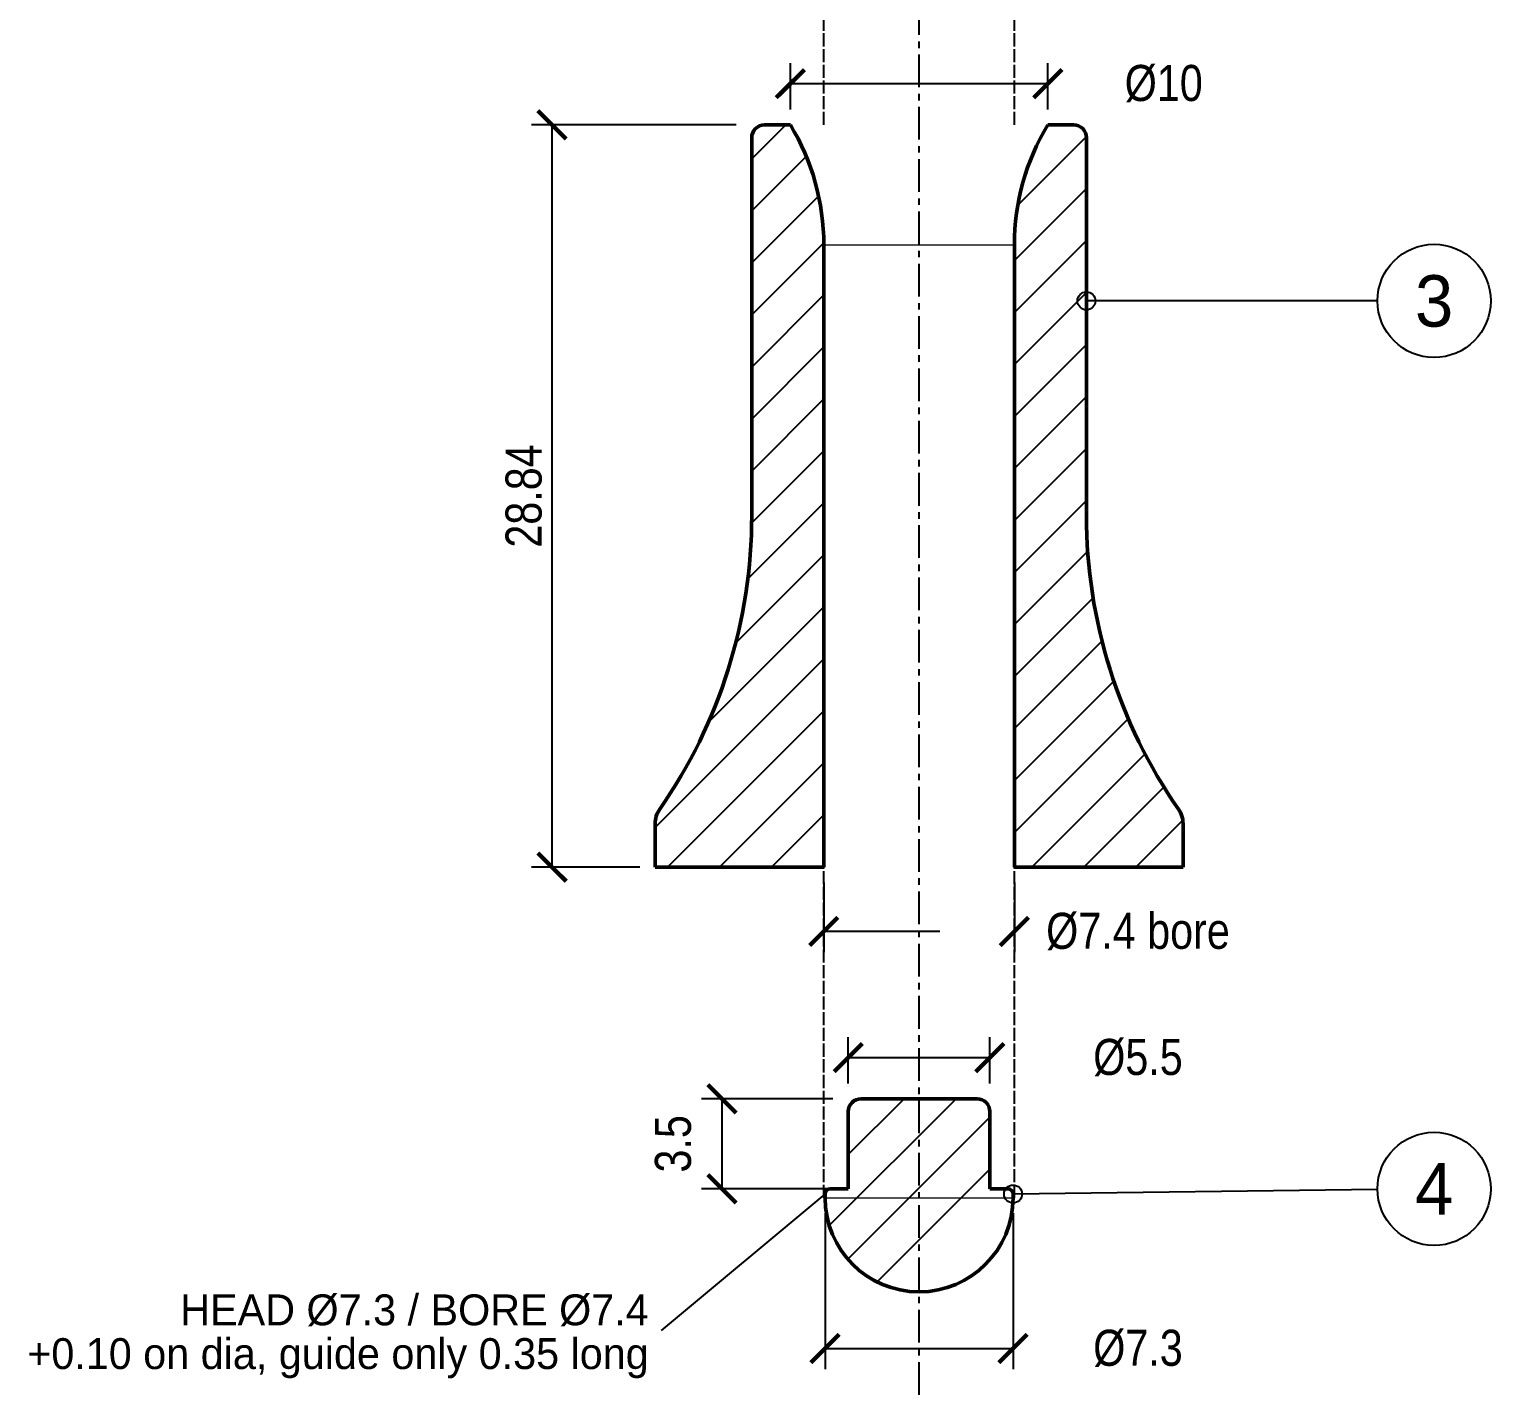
# Model space of a CAD drawing. Header units: millimetres. Extents: x -41 to 135, y -4 to 123.
# Drawn here: x -34.6 to 22.2, y -4 to 49.1 of the extents above; entities that cross this region are included whole.
import ezdxf
from ezdxf.enums import TextEntityAlignment as Align

# ---------------------------------------------------------------- set-up
doc = ezdxf.new("R2010")
doc.units = ezdxf.units.MM
doc.header["$LTSCALE"] = 0.4
doc.linetypes.add('CENTER', pattern=[5.079999999999999, 3.175, -0.635, 0.635, -0.635])
doc.linetypes.add('DASHED', pattern=[1.524, 1.27, -0.254])
for name, color, linetype in [('ALIGN', 8, 'DASHED'), ('BALLOON', 3, 'CONTINUOUS'), ('CENTER', 1, 'CENTER'), ('DIM', 5, 'CONTINUOUS'), ('FLAG', 1, 'CONTINUOUS'), ('HATCH', 8, 'CONTINUOUS')]:
    doc.layers.add(name, color=color, linetype=linetype)
doc.layers.add('OUTLINE', color=7, linetype='CONTINUOUS', lineweight=50)
doc.styles.add('OpenSansCondensed-Light', font='OpenSansCondensed-Light.ttf')
doc.dimstyles.new('ASM', dxfattribs={"dimtxt": 1.4, "dimasz": 1.1, "dimexe": 0.8, "dimexo": 0.6, "dimgap": 0.4, "dimtad": 1, "dimdsep": 46, "dimtxsty": 'OpenSansCondensed-Light', "dimblk": 'ARCHTICK', "dimcen": 2.5, "dimclrd": 5, "dimclre": 5, "dimclrt": 5, "dimazin": 3, "dimtfac": 0.5, "dimtmove": 2, "dimatfit": 3})
pattern_1 = [(45, (0, 0), (-1.0102788136, 1.0102788136), [])]

# ---------------------------------------------------------------- blocks, each defined once
blk = doc.blocks.new('_ARCHTICK')
at = {"color": 0, "linetype": 'BYBLOCK', "const_width": 0.15}
blk.add_lwpolyline([(-0.5, -0.5), (0.5, 0.5)], dxfattribs=at)

msp = doc.modelspace()

# ---------------------------------------------------------------- hatches: boundary and pattern name
at = {"layer": 'HATCH'}
h = msp.add_hatch(dxfattribs=at)
h.set_pattern_fill('ANSI31', scale=0.45)
h.set_pattern_definition(pattern_1)
h.paths.add_polyline_path([(-3.7, 16.5), (-3.7, 40.680600897111304), (-3.7023133744875967, 40.884648413820614), (-3.7092523086833857, 41.08859103312562), (-3.720813235397733, 41.29232391154798), (-3.736990211352216, 41.49574231343366), (-3.7577749202349544, 41.69874166479572), (-3.783156676975887, 41.90121760707406), (-3.813122433239796, 42.103066050784406), (-3.8476567841342266, 42.30418322902897), (-3.886741976128887, 42.50446575084128), (-3.9303579161824462, 42.70381065433771), (-3.978482182072021, 42.90211545964849), (-4.031090033920066, 43.09927822160087), (-4.088154426912736, 43.29519758212743), (-4.149646025203163, 43.489772822372544), (-4.2155332169925295, 43.68290391447029), (-4.285782130781158, 43.87449157296706), (-4.3603566527812845, 44.06443730586256), (-4.439218445482545, 44.252643465242905), (-4.522326967360662, 44.43901329747976), (-4.60963949371914, 44.623450992969744), (-4.701111138653326, 44.80586173538858), (-4.796694878125507, 44.98615175043454), (-4.896341574139164, 45.16422835403624), (-5.000000000000001, 45.34), (-6, 45.34), (-6.0327015646150715, 45.33892946161931), (-6.065263096110026, 45.33572243068691), (-6.097545161008064, 45.330392640201616), (-6.129409522551261, 45.322962913144536), (-6.160719732651581, 45.313465064747554), (-6.191341716182545, 45.30193976625565), (-6.221144345109501, 45.28843637076635), (-6.25, 45.27301270189222), (-6.2777851165098015, 45.255734806151274), (-6.304380714504361, 45.23667667014562), (-6.329672907550035, 45.21591990373949), (-6.353553390593274, 45.19355339059328), (-6.375919903739488, 45.16967290755004), (-6.3966766701456175, 45.144380714504365), (-6.4157348061512725, 45.11778511650981), (-6.43301270189222, 45.09), (-6.448436370766344, 45.061144345109504), (-6.461939766255643, 45.031341716182546), (-6.473465064747553, 45.00071973265158), (-6.482962913144534, 44.96940952255127), (-6.490392640201615, 44.93754516100807), (-6.4957224306869055, 44.905263096110026), (-6.498929461619301, 44.87270156461508), (-6.5, 44.84), (-6.5, 30.15922381636102), (-6.506393917876469, 29.653540286005278), (-6.525571583287306, 29.14818008554599), (-6.557520734190732, 28.643466338145142), (-6.602220942562038, 28.139721753627928), (-6.65964362745509, 27.637268422144764), (-6.729752073276735, 27.13642760822947), (-6.8125014532624775, 26.63751954538539), (-6.907838858138319, 26.14086323133069), (-7.015703329950529, 25.646776224033868), (-7.1360259010416485, 25.155574438669767), (-7.268729638147853, 24.667571945626026), (-7.413729691589445, 24.18308076968905), (-7.570933349523052, 23.70241069053792), (-7.7402400972207985, 23.225869044673814), (-7.921541681338617, 22.75376052891157), (-8.114722179132528, 22.286387005559043), (-8.319658072578715, 21.824047309408833), (-8.53621832734991, 21.36703705666575), (-8.764264476597685, 20.91564845593228), (-9.003650709487005, 20.470170121372767), (-9.254223964426487, 20.0308868881759), (-9.515824026934716, 19.59807963043344), (-9.788283632080077, 19.172025081551617), (-10.071428571428573, 18.75299565731008), (-10.085585818395996, 18.732044186098005), (-10.099208798653263, 18.710741458653914), (-10.112288801778675, 18.68910109576679), (-10.12481746452565, 18.66713693410695), (-10.136786776170116, 18.644863017378974), (-10.148189083632504, 18.6222935873423), (-10.159017096371064, 18.599443074705146), (-10.169263891043373, 18.576326089897634), (-10.17892291593307, 18.55295741373001), (-10.18798799513896, 18.529351987941897), (-10.196453332523847, 18.50552490564869), (-10.204313515420528, 18.481491401691134), (-10.211563518092607, 18.457266842894285), (-10.218198704947918, 18.4328667182421), (-10.224214833502474, 18.408306628973893), (-10.229608057093085, 18.383602278609054), (-10.234374927336876, 18.358769462906317), (-10.238512396336164, 18.333824059764112), (-10.242017818627247, 18.30878201906835), (-10.244888952871898, 18.28365935249419), (-10.247123963290463, 18.25847212326833), (-10.248721420835635, 18.233236435898288), (-10.249680304106176, 18.207968425875322), (-10.25, 18.182684249357536), (-10.25, 16.5), (-3.7, 16.5)])
h = msp.add_hatch(dxfattribs=at)
h.set_pattern_fill('ANSI31', scale=0.45)
h.set_pattern_definition(pattern_1)
h.paths.add_polyline_path([(3.7, 16.5), (3.7, 40.680600897111304), (3.7023133744875967, 40.884648413820614), (3.7092523086833857, 41.08859103312562), (3.720813235397733, 41.29232391154798), (3.736990211352216, 41.49574231343366), (3.7577749202349544, 41.698741664795726), (3.783156676975887, 41.90121760707406), (3.813122433239796, 42.103066050784406), (3.8476567841342266, 42.30418322902897), (3.886741976128887, 42.50446575084128), (3.930357916182448, 42.703810654337715), (3.978482182072021, 42.90211545964849), (4.031090033920066, 43.09927822160087), (4.088154426912736, 43.29519758212743), (4.149646025203165, 43.489772822372544), (4.2155332169925295, 43.682903914470295), (4.285782130781158, 43.87449157296706), (4.3603566527812845, 44.06443730586256), (4.439218445482549, 44.25264346524291), (4.522326967360662, 44.439013297479754), (4.60963949371914, 44.623450992969744), (4.701111138653328, 44.80586173538858), (4.796694878125508, 44.98615175043454), (4.8963415741391625, 45.16422835403624), (5.000000000000001, 45.34), (6, 45.34), (6.0327015646150715, 45.33892946161931), (6.065263096110026, 45.33572243068691), (6.097545161008064, 45.330392640201616), (6.12940952255126, 45.322962913144536), (6.160719732651581, 45.313465064747554), (6.191341716182545, 45.30193976625565), (6.221144345109501, 45.28843637076635), (6.25, 45.27301270189222), (6.2777851165098015, 45.255734806151274), (6.304380714504361, 45.23667667014562), (6.329672907550035, 45.21591990373949), (6.353553390593274, 45.19355339059328), (6.375919903739488, 45.16967290755004), (6.3966766701456175, 45.144380714504365), (6.4157348061512725, 45.11778511650981), (6.43301270189222, 45.09), (6.448436370766344, 45.061144345109504), (6.461939766255643, 45.031341716182546), (6.473465064747553, 45.00071973265158), (6.482962913144534, 44.96940952255127), (6.490392640201615, 44.93754516100807), (6.4957224306869055, 44.905263096110026), (6.498929461619301, 44.87270156461508), (6.5, 44.84), (6.5, 30.15922381636102), (6.506393917876469, 29.653540286005278), (6.525571583287306, 29.148180085546), (6.557520734190732, 28.64346633814515), (6.602220942562038, 28.139721753627924), (6.65964362745509, 27.637268422144757), (6.729752073276735, 27.13642760822947), (6.8125014532624775, 26.637519545385388), (6.907838858138319, 26.14086323133069), (7.015703329950526, 25.64677622403387), (7.1360259010416485, 25.155574438669767), (7.268729638147853, 24.667571945626026), (7.413729691589445, 24.183080769689056), (7.570933349523052, 23.702410690537928), (7.740240097220802, 23.225869044673814), (7.921541681338617, 22.753760528911567), (8.114722179132528, 22.286387005559046), (8.319658072578715, 21.824047309408833), (8.536218327349914, 21.36703705666575), (8.764264476597685, 20.91564845593229), (9.003650709487005, 20.47017012137277), (9.254223964426487, 20.030886888175903), (9.515824026934716, 19.59807963043344), (9.788283632080073, 19.172025081551624), (10.071428571428577, 18.752995657310077), (10.085585818395996, 18.732044186098005), (10.099208798653263, 18.710741458653914), (10.112288801778675, 18.68910109576679), (10.12481746452565, 18.66713693410695), (10.136786776170116, 18.644863017378974), (10.148189083632504, 18.6222935873423), (10.159017096371064, 18.599443074705146), (10.169263891043373, 18.576326089897634), (10.17892291593307, 18.55295741373001), (10.18798799513896, 18.529351987941897), (10.196453332523847, 18.50552490564869), (10.204313515420528, 18.481491401691134), (10.211563518092607, 18.457266842894285), (10.218198704947918, 18.4328667182421), (10.224214833502474, 18.408306628973893), (10.229608057093085, 18.38360227860905), (10.234374927336876, 18.358769462906317), (10.238512396336164, 18.333824059764112), (10.242017818627245, 18.30878201906835), (10.244888952871898, 18.28365935249419), (10.247123963290463, 18.25847212326833), (10.248721420835635, 18.233236435898288), (10.249680304106176, 18.207968425875322), (10.25, 18.182684249357536), (10.25, 16.5), (3.7, 16.5)])
h = msp.add_hatch(dxfattribs=at)
h.set_pattern_fill('ANSI31', scale=0.45)
h.set_pattern_definition(pattern_1)
h.paths.add_polyline_path([(-6.704941225331759e-16, 0), (0.17909701129507447, 0.004396584851120711), (0.3577625622028943, 0.017575747646481066), (0.5355662317620711, 0.03950573862854956), (0.7120796753588683, 0.07013372652820893), (0.8868776566469126, 0.10938592583991458), (1.0595390719787865, 0.15716777457743758), (1.2296479648816014, 0.2133641620819735), (1.3967945281325784, 0.2778397063338036), (1.5605760910205297, 0.3504390800994317), (1.7205980894148911, 0.4309873851285042), (1.8764750163052586, 0.5192905734990063), (2.027831350521547, 0.615135915095709), (2.1743024613973825, 0.7182925100956465), (2.315535487197306, 0.8285118452260103), (2.4511901851916167, 0.9455283924543991), (2.580939751330898, 1.0690602486691008), (2.7044716075456, 1.198809814808382), (2.821488154773991, 1.3344645128026946), (2.9317074899043543, 1.4756975386026188), (3.03486408490429, 1.6221686494784522), (3.1307094265009927, 1.77352498369474), (3.2190126148714953, 1.9294019105851075), (3.2995609199005673, 2.0894239089794686), (3.3721602936661967, 2.253205471867423), (3.436635837918026, 2.420352035118397), (3.4928322254225623, 2.590460928021212), (3.5406140741600853, 2.7631223433530856), (3.5798662734717905, 2.93792032464113), (3.610494261371451, 3.1144337682379306), (3.632424252353519, 3.292237437797104), (3.645603415148879, 3.470902988704924), (3.65, 3.649999999999999), (3.65, 3.8), (3.6497590912410343, 3.8098135348654836), (3.649036945334439, 3.819603428065912), (3.647835301992956, 3.829346094891072), (3.646157056080646, 3.8390180644032257), (3.6440062506389084, 3.848596035980653), (3.6413880671464414, 3.8580569354508922), (3.6383088130366037, 3.8673779706784437), (3.634775906502257, 3.8765366864730177), (3.6307978586246885, 3.8855110186860564), (3.626384252869671, 3.8942793473651993), (3.621545722000054, 3.902820548838644), (3.6162939224605086, 3.9111140466039203), (3.610641506296129, 3.9191398608984866), (3.604602090672547, 3.926878656832729), (3.5981902250709914, 3.9343117909694034), (3.5914213562373094, 3.9414213562373095), (3.5843117909694033, 3.9481902250709915), (3.576878656832729, 3.954602090672547), (3.5691398608984866, 3.960641506296129), (3.56111404660392, 3.9662939224605087), (3.552820548838644, 3.9715457220000543), (3.5442793473651992, 3.976384252869671), (3.5355110186860563, 3.9807978586246886), (3.5265366864730177, 3.984775906502257), (3.5173779706784436, 3.9883088130366042), (3.508056935450892, 3.9913880671464415), (3.4985960359806527, 3.9940062506389085), (3.4890180644032256, 3.996157056080646), (3.479346094891072, 3.9978353019929562), (3.469603428065912, 3.9990369453344394), (3.4598135348654835, 3.9997590912410343), (3.4499999999999997, 4), (2.75, 4), (2.75, 7), (2.7493977281025863, 7.024533837163709), (2.7475923633360986, 7.04900857016478), (2.7445882549823906, 7.073365237227681), (2.740392640201615, 7.097545161008064), (2.735015626597272, 7.121490089951632), (2.7284701678661043, 7.145142338627231), (2.7207720325915106, 7.16844492669611), (2.7119397662556435, 7.191341716182545), (2.7019946465617215, 7.213777546715141), (2.6909606321741775, 7.235698368412999), (2.678864305000136, 7.257051372096611), (2.6657348061512725, 7.277785116509801), (2.6516037657403224, 7.297849652246216), (2.6365052266813684, 7.317196642081822), (2.6204755626774796, 7.335779477423509), (2.603553390593274, 7.353553390593274), (2.585779477423509, 7.37047556267748), (2.567196642081823, 7.386505226681368), (2.547849652246217, 7.401603765740322), (2.527785116509801, 7.4157348061512725), (2.507051372096611, 7.428864305000136), (2.485698368412999, 7.4409606321741775), (2.463777546715141, 7.4519946465617215), (2.441341716182545, 7.461939766255643), (2.41844492669611, 7.47077203259151), (2.395142338627231, 7.478470167866105), (2.371490089951632, 7.485015626597272), (2.347545161008064, 7.490392640201615), (2.323365237227681, 7.49458825498239), (2.2990085701647804, 7.497592363336098), (2.274533837163709, 7.499397728102586), (2.25, 7.5), (0, 7.5), (-2.25, 7.5), (-2.274533837163709, 7.499397728102586), (-2.2990085701647804, 7.497592363336098), (-2.323365237227681, 7.49458825498239), (-2.347545161008064, 7.490392640201615), (-2.371490089951632, 7.485015626597272), (-2.395142338627231, 7.478470167866105), (-2.41844492669611, 7.47077203259151), (-2.441341716182545, 7.461939766255643), (-2.463777546715141, 7.4519946465617215), (-2.485698368412999, 7.4409606321741775), (-2.507051372096611, 7.428864305000136), (-2.527785116509801, 7.4157348061512725), (-2.547849652246217, 7.401603765740322), (-2.567196642081823, 7.386505226681368), (-2.585779477423509, 7.37047556267748), (-2.603553390593274, 7.353553390593274), (-2.6204755626774796, 7.335779477423509), (-2.6365052266813684, 7.317196642081822), (-2.6516037657403224, 7.297849652246216), (-2.6657348061512725, 7.277785116509801), (-2.678864305000136, 7.257051372096611), (-2.6909606321741775, 7.235698368412999), (-2.7019946465617215, 7.213777546715141), (-2.7119397662556435, 7.191341716182545), (-2.7207720325915106, 7.16844492669611), (-2.7284701678661043, 7.145142338627231), (-2.735015626597272, 7.121490089951632), (-2.740392640201615, 7.097545161008064), (-2.7445882549823906, 7.073365237227681), (-2.7475923633360986, 7.04900857016478), (-2.7493977281025863, 7.024533837163709), (-2.75, 7), (-2.75, 4), (-3.4499999999999997, 4), (-3.4598135348654835, 3.9997590912410343), (-3.469603428065912, 3.9990369453344394), (-3.479346094891072, 3.9978353019929562), (-3.4890180644032256, 3.996157056080646), (-3.4985960359806527, 3.9940062506389085), (-3.508056935450892, 3.9913880671464415), (-3.5173779706784436, 3.9883088130366042), (-3.5265366864730177, 3.984775906502257), (-3.5355110186860563, 3.9807978586246886), (-3.5442793473651992, 3.976384252869671), (-3.552820548838644, 3.9715457220000543), (-3.56111404660392, 3.9662939224605087), (-3.5691398608984866, 3.960641506296129), (-3.576878656832729, 3.954602090672547), (-3.5843117909694033, 3.9481902250709915), (-3.5914213562373094, 3.9414213562373095), (-3.5981902250709914, 3.9343117909694034), (-3.604602090672547, 3.926878656832729), (-3.610641506296129, 3.9191398608984866), (-3.6162939224605086, 3.9111140466039203), (-3.621545722000054, 3.902820548838644), (-3.626384252869671, 3.8942793473651993), (-3.6307978586246885, 3.8855110186860564), (-3.634775906502257, 3.8765366864730177), (-3.6383088130366037, 3.8673779706784437), (-3.6413880671464414, 3.8580569354508922), (-3.6440062506389084, 3.848596035980653), (-3.646157056080646, 3.8390180644032257), (-3.647835301992956, 3.829346094891072), (-3.649036945334439, 3.819603428065912), (-3.6497590912410343, 3.8098135348654836), (-3.65, 3.8), (-3.65, 3.649999999999999), (-3.645603415148879, 3.470902988704924), (-3.632424252353519, 3.292237437797104), (-3.610494261371451, 3.1144337682379306), (-3.5798662734717905, 2.93792032464113), (-3.5406140741600853, 2.7631223433530856), (-3.4928322254225623, 2.590460928021212), (-3.436635837918026, 2.420352035118397), (-3.3721602936661967, 2.253205471867423), (-3.2995609199005673, 2.0894239089794686), (-3.2190126148714953, 1.9294019105851075), (-3.1307094265009927, 1.77352498369474), (-3.03486408490429, 1.6221686494784522), (-2.9317074899043543, 1.4756975386026188), (-2.821488154773991, 1.3344645128026946), (-2.7044716075456, 1.198809814808382), (-2.580939751330898, 1.0690602486691008), (-2.4511901851916167, 0.9455283924543991), (-2.315535487197306, 0.8285118452260103), (-2.1743024613973825, 0.7182925100956465), (-2.027831350521547, 0.615135915095709), (-1.8764750163052586, 0.5192905734990063), (-1.7205980894148911, 0.4309873851285042), (-1.5605760910205297, 0.3504390800994317), (-1.3967945281325784, 0.2778397063338036), (-1.2296479648816014, 0.2133641620819735), (-1.0595390719787865, 0.15716777457743758), (-0.8868776566469126, 0.10938592583991458), (-0.7120796753588683, 0.07013372652820893), (-0.5355662317620711, 0.03950573862854956), (-0.3577625622028943, 0.017575747646481066), (-0.17909701129507447, 0.004396584851120711), (6.704941225331759e-16, 0)])

# ---------------------------------------------------------------- linework, layer by layer
at = {"layer": 'ALIGN'}
for p, q in [((-3.7, 45.34), (-3.7, 102.93629146772787)), ((3.7, 45.34), (3.7, 102.93629146772787)), ((-3.7, 3.65), (-3.7, 16.5)), ((3.7, 3.65), (3.7, 16.5))]:
    msp.add_line(p, q, dxfattribs=at)
at = {"layer": 'BALLOON'}
for p, q in [((17.8, 38.5), (6.5, 38.5)), ((17.800164576729454, 3.973090698186293), (3.65, 3.8))]:
    msp.add_line(p, q, dxfattribs=at)
for centre, radius in [((20, 38.5), 2.2), ((6.5, 38.5), 0.35), ((20, 4), 2.2), ((3.65, 3.8), 0.35)]:
    msp.add_circle(centre, radius, dxfattribs=at)
at = {"layer": 'CENTER'}
msp.add_line((0, -4), (0, 122.93), dxfattribs=at)
at = {"layer": 'FLAG'}
msp.add_line((-10, -1.5), (-3.65, 3.8), dxfattribs=at)
at = {"layer": 'OUTLINE'}
for p, q in [((-6.5, 44.84), (-6.5, 30.15922381636102)), ((-5, 45.34), (-6, 45.34)), ((5, 45.34), (6, 45.34)), ((6.5, 44.84), (6.5, 30.15922381636102)), ((-3.7, 16.5), (-3.7, 40.680600897111304)), ((3.7, 16.5), (3.7, 40.680600897111304)), ((-10.25, 18.182684249357536), (-10.25, 16.5)), ((10.25, 18.182684249357536), (10.25, 16.5)), ((-10.25, 16.5), (-3.7, 16.5)), ((10.25, 16.5), (3.7, 16.5)), ((-2.25, 7.5), (0, 7.5)), ((2.25, 7.5), (0, 7.5)), ((-2.75, 4), (-2.75, 7)), ((2.75, 4), (2.75, 7)), ((-3.4499999999999997, 4), (-2.75, 4)), ((3.4499999999999997, 4), (2.75, 4)), ((-3.65, 3.65), (-3.65, 3.8)), ((3.65, 3.65), (3.65, 3.8))]:
    msp.add_line(p, q, dxfattribs=at)
at = {"layer": 'OUTLINE', "lineweight": 18}
for p, q in [((-3.7, 40.680600897111304), (3.7, 40.680600897111304)), ((-3.65, 3.65), (3.65, 3.65))]:
    msp.add_line(p, q, dxfattribs=at)
at = {"layer": 'OUTLINE'}
for centre, radius, start, end in [((-6, 44.84), 0.5, 90, 180), ((-12.7, 40.680600897111304), 9, 0, 31.17883553865593), ((12.7, 40.680600897111304), 9, 148.82116446134407, 180), ((6, 44.84), 0.5, 0, 90), ((-26.5, 30.15922381636102), 20, -34.77194403194861, 0), ((26.5, 30.15922381636102), 20, 180, 214.7719440319486), ((-9.25, 18.182684249357536), 1, 145.2280559680514, 180), ((9.25, 18.182684249357536), 1, 0, 34.7719440319486), ((-2.25, 7), 0.5, 90, 180), ((2.25, 7), 0.5, 0, 90), ((-3.4499999999999997, 3.8), 0.2, 90, 180), ((3.4499999999999997, 3.8), 0.2, 0, 90), ((-0, 3.65), 3.65, 180, -90), ((0, 3.65), 3.65, 270, 0)]:
    msp.add_arc(centre, radius, start, end, dxfattribs=at)

# ---------------------------------------------------------------- texts
at = {"layer": 'BALLOON'}
for s, p in [('3', (20, 38.5)), ('4', (20, 4))]:
    msp.add_text(s, height=2, dxfattribs=at).set_placement(p, align=Align.MIDDLE_CENTER)
at = {"layer": 'FLAG'}
for s, p in [('HEAD %%c7.3 / BORE %%c7.4', (-10.5, -0.7)), ('+0.10 on dia, guide only 0.35 long', (-10.5, -2.4000000000000004))]:
    msp.add_text(s, height=1.2, dxfattribs=at).set_placement(p, align=Align.MIDDLE_RIGHT)

# ---------------------------------------------------------------- dimensions: what is measured, and where the dimension line sits
at = {"layer": 'DIM'}
for base, p1, p2, location, text in [((-5, 46.940000000000005), (-5, 45.34), (5, 45.34), (9.5, 46.940000000000005), '%%c<>'), ((-3.7, 14), (-3.7, 16.5), (3.7, 16.5), (8.5, 14), '%%c<> bore'), ((-2.75, 9.1), (-2.75, 7.5), (2.75, 7.5), (8.5, 9.1), '%%c<>'), ((-3.65, -2.2), (-3.65, 3.65), (3.65, 3.65), (8.5, -2.2), '%%c<>')]:
    msp.add_linear_dim(base=base, p1=p1, p2=p2, location=location, text=text, dimstyle='ASM', override={"dimtmove": 2}, dxfattribs=at).render()
for base, p1, p2 in [((-14.25, 16.5), (-10.25, 16.5), (-6.5, 45.34)), ((-7.65, 4), (-2.75, 4), (-2.75, 7.5))]:
    msp.add_linear_dim(base=base, p1=p1, p2=p2, angle=90, dimstyle='ASM', dxfattribs=at).render()

doc.saveas('drawing.dxf')
